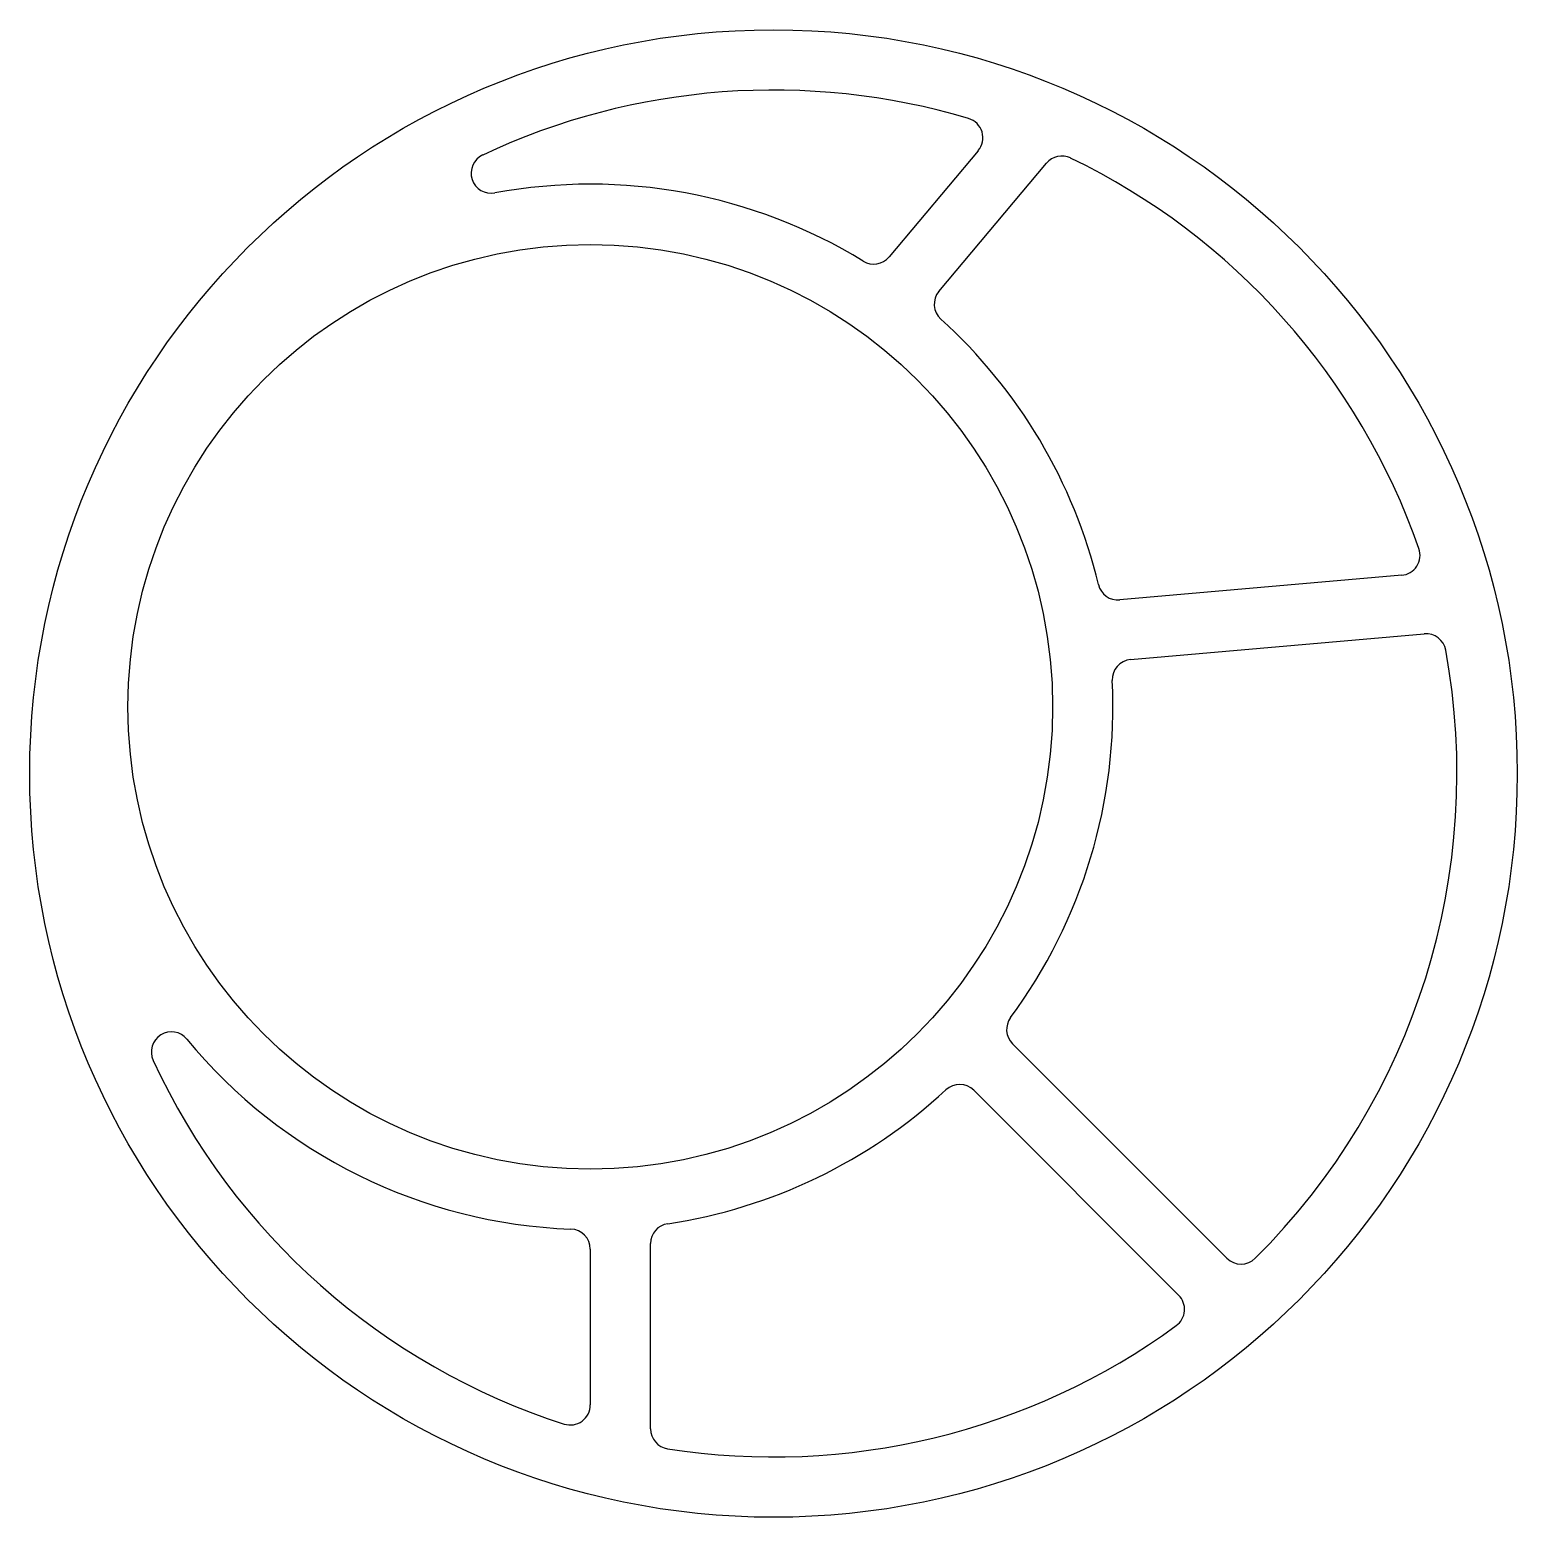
# Model space of a CAD drawing. Extents: x 1833.9 to 1907.9, y 1641.7 to 1715.7.
import ezdxf

# ---------------------------------------------------------------- set-up
doc = ezdxf.new("R2010")
doc.units = 0
doc.layers.get('0').update_dxf_attribs({"linetype": 'CONTINUOUS'})

msp = doc.modelspace()

# ---------------------------------------------------------------- linework, layer by layer
for p, q in [((1881.067, 1709.726), (1876.634, 1704.442)), ((1879.111, 1702.728), (1884.461, 1709.103)), ((1902.133, 1688.602), (1888.107, 1687.375)), ((1888.647, 1684.41), (1903.254, 1685.688)), ((1893.44, 1654.63), (1882.771, 1665.299)), ((1880.847, 1662.98), (1891.038, 1652.789)), ((1861.768, 1655.077), (1861.768, 1647.33)), ((1864.768, 1646.14), (1864.768, 1655.357))]:
    msp.add_line(p, q)
for centre, radius in [((1870.882, 1678.741), 37), ((1861.768, 1682.059), 23)]:
    msp.add_circle(centre, radius)
for centre, radius, start, end in [((1870.882, 1678.741), 34, 73.41631, 115.17958), ((1880.301, 1710.369), 1, 320.00051, 73.41631), ((1856.842, 1708.606), 1, 115.17958, 280.51125), ((1885.227, 1708.461), 1, 64.23451, 139.99994), ((1870.882, 1678.741), 34, 19.20723, 64.23451), ((1861.768, 1682.059), 26, 58.51953, 100.51125), ((1875.868, 1705.085), 1, 238.51953, 320.00051), ((1879.877, 1702.085), 1, 139.99994, 227.8773), ((1861.768, 1682.059), 26, 13.51958, 47.8773), ((1902.046, 1689.598), 1, 275.00026, 19.20723), ((1888.02, 1688.371), 1, 193.51958, 275.00026), ((1903.342, 1684.692), 1, 10.38875, 95.00039), ((1888.734, 1683.414), 1, 95.00039, 182.8772), ((1870.882, 1678.741), 34, 314.82769, 10.38875), ((1861.768, 1682.059), 26, 323.51958, 2.8772), ((1883.478, 1666.006), 1, 143.51958, 224.99985), ((1840.931, 1664.889), 1, 39.48902, 204.82069), ((1861.768, 1682.059), 26, 219.48902, 267.87745), ((1870.882, 1678.741), 34, 204.82069, 252.15157), ((1861.768, 1682.059), 26, 278.51962, 312.87727), ((1880.14, 1662.273), 1, 45.00008, 132.87727), ((1865.768, 1655.357), 1, 98.51962, 180), ((1860.768, 1655.077), 1, 0, 87.87745), ((1894.147, 1655.337), 1, 224.99985, 314.82769), ((1890.331, 1652.081), 1, 306.11089, 45.00008), ((1870.882, 1678.741), 34, 261.08408, 306.11089), ((1860.768, 1647.33), 1, 252.15157, 0), ((1865.768, 1646.14), 1, 180, 261.08408)]:
    msp.add_arc(centre, radius, start, end)

doc.saveas('drawing.dxf')
